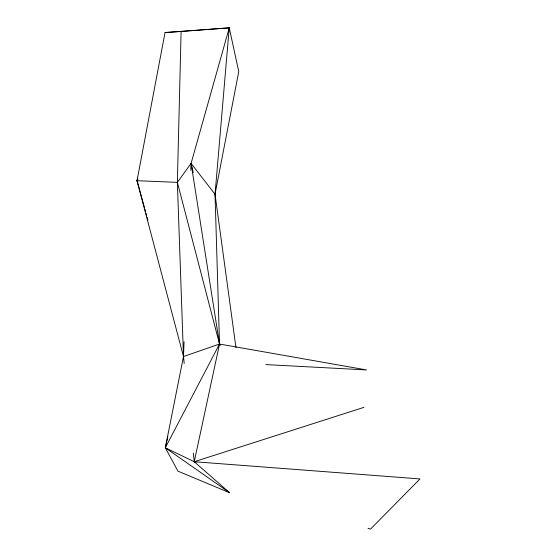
<?xml version="1.0" encoding="UTF-8"?>
<svg xmlns="http://www.w3.org/2000/svg" width="557" height="557" viewBox="0 0 557 557"><rect width="100%" height="100%" fill="white"/><g stroke="black" fill="none" stroke-linecap="round" stroke-linejoin="round"><path stroke-width="0.84" d="M184.193 363.436L183.49 356.536L177.363 182.355L181.109 31.471L229.24 27.85L238.765 71.561L215.03 194.254L219.528 344.045L194.247 461.725L229.651 492.75L177.934 471.138L165.311 447.779L183.49 356.536L184.068 341.81M190.814 170.317L191.093 163.389L229.24 27.85L165.039 32.536L137.022 180.726L183.49 356.536L183.357 359.14M235.959 347.617L215.03 194.254L229.24 27.85M167.852 436.758L165.311 447.779L229.651 492.75M144.43 207.469L137.022 180.726L137.76 178.226M137.864 182.25L137.022 180.726L137.92 179.243M220.725 345.27L219.528 344.045L177.363 182.355L191.093 163.389L215.03 194.254M183.49 356.536L219.528 344.045L366.527 369.932L265.849 364.598M193.279 172.698L191.093 163.389L219.528 344.045L165.311 447.779L194.247 461.725L363.895 407.369M165.039 32.536L181.109 31.471M137.022 180.726L177.363 182.355M193.363 453.099L194.247 461.725L419.978 478.923L370.475 529.15L368.038 528.217M194.247 461.725L195.869 462.345M144.89 209.147L145.586 211.653M146.045 213.324L146.742 215.831M147.201 217.502L147.897 220.008"/></g></svg>
